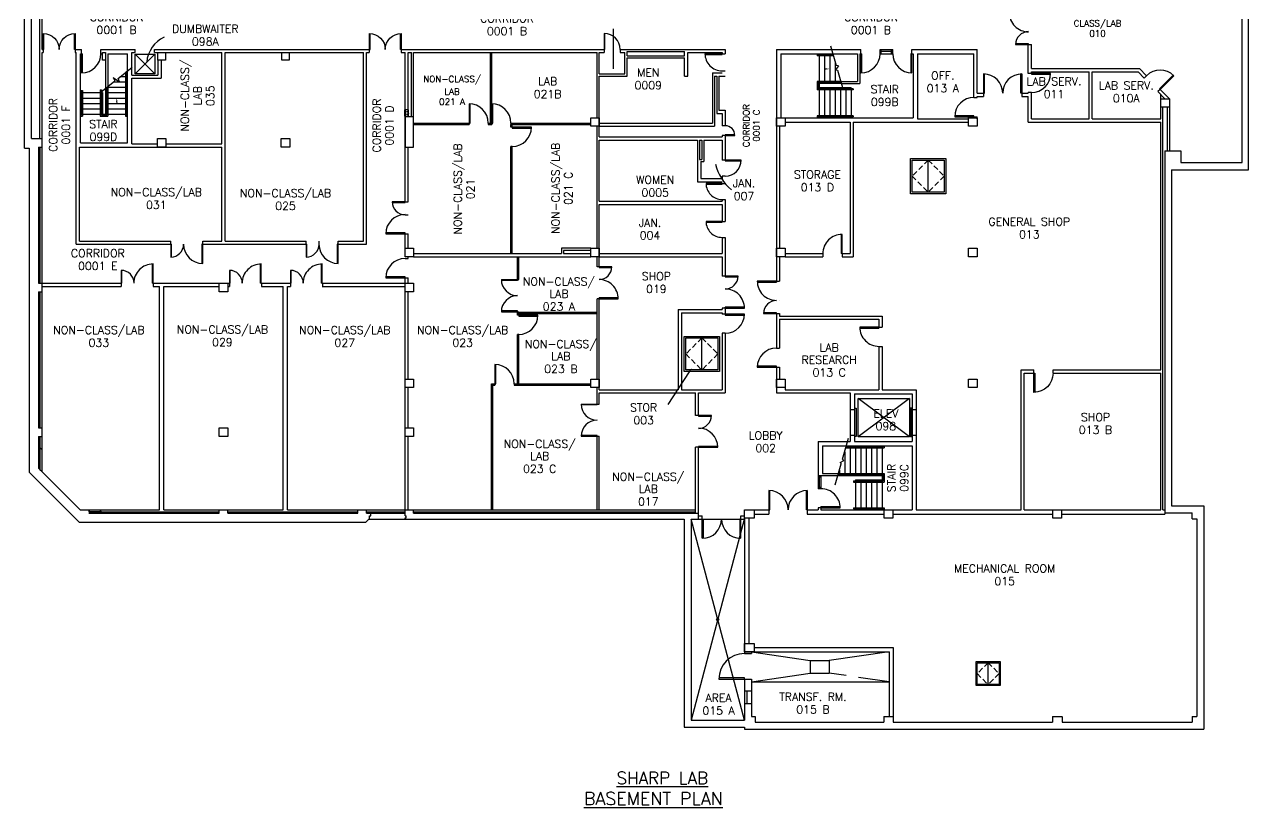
# Model space of a CAD drawing. Extents: x 485 to 2778, y -49 to 2764.
# Drawn here: x 485 to 2778, y -49 to 1418 of the extents above; entities that cross this region are included whole.
import ezdxf
from ezdxf.enums import TextEntityAlignment as Align

# ---------------------------------------------------------------- set-up
doc = ezdxf.new("R2010")
doc.units = 0
doc.header["$LTSCALE"] = 40
doc.header["$MEASUREMENT"] = 0
doc.linetypes.add('HIDDEN', pattern=[0.375, 0.25, -0.125])
doc.layers.get('0').update_dxf_attribs({"linetype": 'CONTINUOUS'})
for name, color, linetype in [('A-AREA-IDEN', 7, 'CONTINUOUS'), ('A-DOOR', 7, 'CONTINUOUS'), ('A-FLOR-ELTR', 4, 'CONTINUOUS'), ('A-FLOR-IDEN', 7, 'CONTINUOUS'), ('A-FLOR-STRS', 7, 'CONTINUOUS'), ('A-STRS-RAIL', 7, 'CONTINUOUS'), ('A-WALL', 7, 'CONTINUOUS'), ('S-COLS', 3, 'CONTINUOUS')]:
    doc.layers.add(name, color=color, linetype=linetype)
doc.styles.add('SIMPLEX', font='simplex', dxfattribs={"height": 23})

# ---------------------------------------------------------------- blocks, each defined once
blk = doc.blocks.new('AD05A', base_point=(203.035, 424.492))
for p, q in [((203.035, 424.492), (203.084, 424.492)), ((203.035, 424.492), (203.035, 423.492)), ((203.084, 423.493), (203.084, 424.492))]:
    blk.add_line(p, q)
blk.add_arc((203.035, 424.492), 1, 270, 0)
blk = doc.blocks.new('AD081', base_point=(976.415, 314.205))
for p, q in [((976.353, 314.849), (976.314, 314.205)), ((976.353, 314.849), (976.477, 313.561)), ((975.415, 314.205), (976.314, 314.205)), ((976.477, 313.561), (976.516, 314.205)), ((976.516, 314.205), (977.415, 314.205))]:
    blk.add_line(p, q)
blk = doc.blocks.new('Q')
at = {"layer": 'A-STRS-RAIL', "style": 'SIMPLEX'}
for tag, p in [('ROOM', (2, 4)), ('NUMBER', (2, -15.1))]:
    blk.add_attdef(tag, text='', height=12, dxfattribs=at).set_placement(p, align=Align.CENTER)
blk = doc.blocks.new('AD03A', base_point=(6.133, 5.024))
for p, q in [((6.133, 6.024), (6.133, 5.024)), ((6.182, 5.024), (6.182, 6.022)), ((6.133, 5.024), (6.182, 5.024))]:
    blk.add_line(p, q)
blk.add_arc((6.133, 5.024), 1, 0, 90)
blk = doc.blocks.new('AD04A', base_point=(489.664, 570.31))
for p, q in [((488.664, 571.31), (488.664, 570.31)), ((488.713, 570.31), (488.713, 571.309)), ((490.616, 570.31), (490.616, 571.309)), ((490.664, 571.31), (490.664, 570.31)), ((488.664, 570.31), (488.713, 570.31)), ((490.664, 570.31), (490.616, 570.31))]:
    blk.add_line(p, q)
for centre, start, end in [((488.664, 570.31), 0, 90), ((490.664, 570.31), 90, 180)]:
    blk.add_arc(centre, 1, start, end)
blk = doc.blocks.new('FEC', base_point=(90.3, 185))
at = {"layer": 'A-WALL'}
for p, q in [((91, 191), (84, 191)), ((84, 191), (84, 179)), ((90.3, 179), (90.3, 191)), ((91, 179), (91, 191)), ((84, 179), (91, 179))]:
    blk.add_line(p, q, dxfattribs=at)
blk.add_circle((87, 185), 3, dxfattribs=at)

msp = doc.modelspace()

# ---------------------------------------------------------------- linework, layer by layer
msp.add_arc((771.28488, 1341.95745), 57.67208, 115.62181604, 174.70636414)
at = {"layer": 'A-AREA-IDEN'}
for p, q in [((1587.96971, 1409.6101), (1587.96971, 1334.80109)), ((1730.40522, 766.72399), (1690.44211, 705.66863))]:
    msp.add_line(p, q, dxfattribs=at)
msp.add_arc((1874.33337, 1181.17223), 98.09676, 194.88885166, 228.53579334, dxfattribs=at)
msp.add_solid([(1729.15016, 767.54548), (1731.66028, 765.90251), (1735.33412, 774.25433)], dxfattribs=at)
at = {"layer": 'A-DOOR', "color": 7}
for p, q in [((2088.08643, 1370.96574), (2111.73741, 1370.96574)), ((2088.08643, 1362.96574), (2111.73741, 1362.96574))]:
    msp.add_line(p, q, dxfattribs=at)
at = {"layer": 'A-DOOR'}
for p, q in [((2088.08643, 1362.96574), (2088.08643, 1370.96574)), ((2090.08643, 1362.96574), (2090.08643, 1370.96574)), ((2109.73741, 1366.96574), (2090.08643, 1366.96574)), ((2109.73741, 1362.96574), (2109.73741, 1370.96574)), ((2111.73741, 1362.96574), (2111.73741, 1370.96574)), ((2145.28034, 1100.66056), (2145.28034, 1166.64266)), ((2145.28034, 1166.64266), (2211.26244, 1166.64266)), ((2148.21288, 1103.59309), (2148.21288, 1163.71012)), ((2148.21288, 1163.71012), (2208.3299, 1163.71012)), ((2178.27139, 1103.59309), (2178.27139, 1163.71012)), ((2208.3299, 1163.71012), (2208.3299, 1103.59309)), ((2211.26244, 1166.64266), (2211.26244, 1100.66056)), ((2208.3299, 1103.59309), (2148.21288, 1103.59309)), ((2211.26244, 1100.66056), (2145.28034, 1100.66056)), ((1721.20709, 767.41682), (1721.20709, 833.39892)), ((1721.20709, 833.39892), (1787.18919, 833.39892)), ((1724.13963, 770.34936), (1724.13963, 830.46638)), ((1724.13963, 830.46638), (1784.25666, 830.46638)), ((1754.19814, 770.34936), (1754.19814, 830.46638)), ((1784.25666, 830.46638), (1784.25666, 770.34936)), ((1787.18919, 833.39892), (1787.18919, 767.41682)), ((1787.18919, 767.41682), (1721.20709, 767.41682)), ((1784.25666, 770.34936), (1724.13963, 770.34936)), ((2041, 646), (2041, 699)), ((2041, 699), (2043, 699)), ((2043, 699), (2043, 646)), ((2144.78246, 699), (2144.78246, 646)), ((2146.78246, 699), (2144.78246, 699)), ((2146.78246, 646), (2146.78246, 699)), ((2043, 646), (2041, 646)), ((2144.78246, 646), (2146.78246, 646)), ((1971.89123, 572.46574), (1971.89123, 547.96167)), ((1971.89123, 570.46574), (1977.2994, 570.46574)), ((1974.59531, 549.96167), (1974.59531, 570.46574)), ((1977.2994, 572.46574), (1977.2994, 547.96167)), ((1977.2994, 549.96167), (1971.89123, 549.96167)), ((1977.2994, 547.96167), (1971.89123, 547.96167)), ((2268, 179), (2268, 224)), ((2268, 224), (2313, 224)), ((2270, 181), (2270, 222)), ((2270, 222), (2311, 222)), ((2290.5, 181), (2290.5, 222)), ((2311, 222), (2311, 181)), ((2313, 224), (2313, 179)), ((2313, 179), (2268, 179)), ((2311, 181), (2270, 181))]:
    msp.add_line(p, q, dxfattribs=at)
at = {"layer": 'A-DOOR', "linetype": 'HIDDEN'}
for p, q in [((2178.27139, 1163.71012), (2148.21288, 1133.65161)), ((2178.27139, 1163.71012), (2208.3299, 1133.65161)), ((2148.21288, 1133.65161), (2178.27139, 1103.59309)), ((2208.3299, 1133.65161), (2178.27139, 1103.59309)), ((1754.19814, 830.46638), (1724.13963, 800.40787)), ((1754.19814, 830.46638), (1784.25666, 800.40787)), ((1724.13963, 800.40787), (1754.19814, 770.34936)), ((1784.25666, 800.40787), (1754.19814, 770.34936)), ((2290.5, 222), (2270, 201.5)), ((2290.5, 222), (2311, 201.5)), ((2270, 201.5), (2290.5, 181)), ((2311, 201.5), (2290.5, 181))]:
    msp.add_line(p, q, dxfattribs=at)
at = {"layer": 'A-FLOR-ELTR'}
for p, q in [((692, 1362), (729, 1362)), ((692, 1362), (729, 1325)), ((692, 1325), (729, 1362)), ((692, 1325), (692, 1362)), ((729, 1362), (729, 1325)), ((729, 1325), (692, 1325)), ((2047, 645), (2047, 717)), ((2143, 645), (2047, 717)), ((2143, 717), (2047, 645)), ((2047, 717), (2143, 717)), ((2143, 717), (2143, 645)), ((2143, 645), (2047, 645))]:
    msp.add_line(p, q, dxfattribs=at)
at = {"layer": 'A-FLOR-STRS'}
for p, q in [((1973.89123, 1362.96574), (1973.89123, 1242.96574)), ((1983.89123, 1362.96574), (1983.89123, 1306.96574)), ((1993.89123, 1362.96574), (1993.89123, 1306.96574)), ((2003.89123, 1347.91844), (2003.89123, 1306.96574)), ((652.1683, 1309.96574), (677.89123, 1309.96574)), ((663.84734, 1319.96574), (677.89123, 1319.96574)), ((589.89123, 1289.96574), (630.89123, 1289.96574)), ((630.89123, 1289.96574), (630.89123, 1249.96574)), ((636.89123, 1296.88498), (636.89123, 1249.96574)), ((636.89123, 1289.96574), (677.89123, 1289.96574)), ((640.48926, 1299.96574), (677.89123, 1299.96574)), ((2015.65453, 1306.96574), (1973.89123, 1306.96574)), ((1983.89123, 1298.96574), (1983.89123, 1242.96574)), ((1993.89123, 1298.96574), (1993.89123, 1242.96574)), ((2003.89123, 1298.96574), (2003.89123, 1242.96574)), ((2013.89123, 1298.96574), (2013.89123, 1242.96574)), ((2023.89123, 1298.96574), (2023.89123, 1242.96574)), ((2033.89123, 1298.96574), (2033.89123, 1242.96574)), ((589.89123, 1279.96574), (630.89123, 1279.96574)), ((589.89123, 1269.96574), (630.89123, 1269.96574)), ((636.89123, 1279.96574), (677.89123, 1279.96574)), ((636.89123, 1269.96574), (677.89123, 1269.96574)), ((589.89123, 1259.96574), (630.89123, 1259.96574)), ((589.89123, 1249.96574), (677.89123, 1249.96574)), ((636.89123, 1259.96574), (677.89123, 1259.96574)), ((2031.89123, 628.46574), (2031.89123, 572.46574)), ((2041.89123, 628.46574), (2041.89123, 572.46574)), ((2051.89123, 628.46574), (2051.89123, 572.46574)), ((2061.89123, 628.46574), (2061.89123, 572.46574)), ((2071.89123, 628.46574), (2071.89123, 572.46574)), ((2081.89123, 628.46574), (2081.89123, 572.46574)), ((2091.89123, 628.46574), (2091.89123, 508.46574)), ((2093.89123, 628.46574), (2093.89123, 626.59649)), ((2095.89123, 628.46574), (2095.89123, 624.59649)), ((2021.89123, 617.24472), (2021.89123, 572.46574)), ((2009.02886, 576.46574), (2095.89123, 576.46574)), ((2009.02886, 574.46574), (2093.89123, 574.46574)), ((2011.89123, 582.43078), (2011.89123, 572.46574)), ((2093.89123, 574.46574), (2093.89123, 562.46574)), ((2095.89123, 576.46574), (2095.89123, 560.46574)), ((2009.02886, 572.46574), (2091.89123, 572.46574)), ((2038.2538, 562.46574), (2038.2538, 560.46574)), ((2041.89123, 564.46574), (2041.89123, 508.46574)), ((2051.89123, 564.46574), (2051.89123, 508.46574)), ((2061.89123, 564.46574), (2061.89123, 508.46574)), ((2071.89123, 564.46574), (2071.89123, 508.46574)), ((2081.89123, 564.46574), (2081.89123, 508.46574)), ((2038.2538, 512.33498), (2095.89123, 512.33498)), ((2038.2538, 512.33498), (2038.2538, 510.33498)), ((2038.2538, 510.33498), (2093.89123, 510.33498)), ((2093.89123, 510.33498), (2093.89123, 508.46574)), ((2095.89123, 512.33498), (2095.89123, 508.46574))]:
    msp.add_line(p, q, dxfattribs=at)
at = {"layer": 'A-FLOR-STRS', "color": 7}
for p, q in [((2033.89123, 1298.96574), (1973.89123, 1298.96574)), ((2024.00296, 624.59649), (2095.89123, 624.59649)), ((2024.57744, 626.59649), (2093.89123, 626.59649)), ((2038.2538, 562.46574), (2093.89123, 562.46574)), ((2038.2538, 560.46574), (2095.89123, 560.46574)), ((2041.89123, 564.46574), (2091.89123, 564.46574))]:
    msp.add_line(p, q, dxfattribs=at)
at = {"layer": 'A-FLOR-STRS'}
for points in [[(1984.8319, 1335.90526), (1984.8319, 1332.90526), (1993.8319, 1334.40526)], [(656.3037, 1271.49396), (659.3037, 1271.49396), (657.8037, 1280.49396)]]:
    msp.add_solid(points, dxfattribs=at)
at = {"layer": 'A-STRS-RAIL'}
for p, q in [((1969.89123, 1362.96574), (1969.89123, 1359.09649)), ((2000.68043, 1359.09649), (1969.89123, 1359.09649)), ((1971.89123, 1362.96574), (1971.89123, 1361.09649)), ((2000.10595, 1361.09649), (1971.89123, 1361.09649)), ((676.04084, 1330.40624), (676.04084, 1247.96574)), ((674.04084, 1328.69377), (674.04084, 1245.96574)), ((2014.50557, 1310.96574), (1969.89123, 1310.96574)), ((1969.89123, 1310.96574), (1969.89123, 1294.96574)), ((2015.08005, 1308.96574), (1971.89123, 1308.96574)), ((1971.89123, 1308.96574), (1971.89123, 1296.96574)), ((2013.89123, 1313.10449), (2013.89123, 1306.96574)), ((589.89123, 1293.96574), (593.74162, 1293.96574)), ((589.89123, 1291.96574), (591.74162, 1291.96574)), ((591.74162, 1291.96574), (591.74162, 1247.96574)), ((593.74162, 1293.96574), (593.74162, 1245.96574)), ((626.89123, 1295.00141), (626.89123, 1245.96574)), ((626.89123, 1295.00141), (628.89123, 1295.00141)), ((628.89123, 1295.00141), (628.89123, 1247.96574)), ((638.89123, 1298.59745), (638.89123, 1247.96574)), ((640.89123, 1300.30992), (640.89123, 1245.96574)), ((2037.52866, 1294.96574), (1969.89123, 1294.96574)), ((2037.52866, 1296.96574), (1971.89123, 1296.96574)), ((2037.52866, 1296.96574), (2037.52866, 1294.96574)), ((589.89123, 1247.96574), (591.74162, 1247.96574)), ((589.89123, 1245.96574), (593.74162, 1245.96574)), ((626.89123, 1245.96574), (640.89123, 1245.96574)), ((628.89123, 1247.96574), (638.89123, 1247.96574)), ((674.04084, 1245.96574), (677.89123, 1245.96574)), ((676.04084, 1247.96574), (677.89123, 1247.96574)), ((2037.52866, 1246.83498), (1969.89123, 1246.83498)), ((1969.89123, 1246.83498), (1969.89123, 1242.96574)), ((2037.52866, 1244.83498), (1971.89123, 1244.83498)), ((1971.89123, 1244.83498), (1971.89123, 1242.96574)), ((2037.52866, 1246.83498), (2037.52866, 1244.83498))]:
    msp.add_line(p, q, dxfattribs=at)
at = {"layer": 'A-WALL'}
for p, q in [((2778.39123, 1145.21574), (2778.39123, 1570.71574)), ((2766.39123, 1159.21574), (2766.39123, 1556.71574)), ((484.89123, 1185.96574), (484.89123, 1529.96574)), ((497.89123, 1203.96574), (497.89123, 1511.96574)), ((513.89123, 1203.96574), (513.89123, 1511.96574)), ((517.89123, 1370.96574), (517.89123, 1466.46574)), ((2365.64123, 1326.11122), (2365.64123, 1380.08844)), ((2365.64123, 1380.08844), (2371.64123, 1380.08844)), ((2371.64123, 1334.96574), (2371.64123, 1380.08844)), ((517.89123, 1370.96574), (519.87237, 1370.96574)), ((517.89123, 1370.96574), (519.87237, 1370.96574)), ((517.89123, 579.92158), (517.89123, 1364.96574)), ((517.89123, 1364.96574), (519.87237, 1364.96574)), ((517.89123, 1364.96574), (519.87237, 1364.96574)), ((519.87237, 1370.96574), (519.87237, 1364.96574)), ((579.87237, 1370.96574), (592.02051, 1370.96574)), ((579.87237, 1370.96574), (579.87237, 1364.96574)), ((579.87237, 1364.96574), (581.89123, 1364.96574)), ((581.89123, 1005.96574), (581.89123, 1364.96574)), ((589.89123, 1195.96574), (589.89123, 1362.96574)), ((589.89123, 1362.96574), (592.02051, 1362.96574)), ((592.02051, 1362.96574), (592.02051, 1370.96574)), ((628.02051, 1370.96574), (692.39123, 1370.96574)), ((628.02051, 1362.96574), (628.02051, 1370.96574)), ((628.02051, 1362.96574), (630.89123, 1362.96574)), ((640.89123, 1362.96574), (677.89123, 1362.96574)), ((640.89123, 1362.96574), (640.89123, 1300.30992)), ((677.89123, 1195.96574), (677.89123, 1362.96574)), ((685.89123, 1364.96574), (692.39123, 1364.96574)), ((685.89123, 1322.96574), (685.89123, 1364.96574)), ((692.39123, 1364.96574), (692.39123, 1370.96574)), ((728.39123, 1370.96574), (1130.92785, 1370.96574)), ((728.39123, 1364.96574), (728.39123, 1370.96574)), ((728.39123, 1364.96574), (854.89123, 1364.96574)), ((854.89123, 1193.96574), (854.89123, 1364.96574)), ((860.89123, 1364.96574), (1119.89123, 1364.96574)), ((860.89123, 1011.96574), (860.89123, 1364.96574)), ((1119.89123, 1011.96574), (1119.89123, 1364.96574)), ((1125.89123, 1005.96574), (1125.89123, 1364.96574)), ((1125.89123, 1364.96574), (1130.92785, 1364.96574)), ((1128.94671, 1370.96574), (1130.92785, 1370.96574)), ((1128.94671, 1370.96574), (1130.92785, 1370.96574)), ((1128.94671, 1364.96574), (1130.92785, 1364.96574)), ((1128.94671, 1364.96574), (1130.92785, 1364.96574)), ((1130.92785, 1370.96574), (1130.92785, 1364.96574)), ((1190.92785, 1370.96574), (1571, 1370.96574)), ((1190.92785, 1370.96574), (1190.92785, 1364.96574)), ((1190.92785, 1364.96574), (1197.89123, 1364.96574)), ((1197.89123, 1085.26837), (1197.89123, 1364.96574)), ((1203.89123, 1244.46574), (1203.89123, 1364.96574)), ((1203.89123, 1364.96574), (1209.89123, 1364.96574)), ((1209.89123, 1244.46574), (1209.89123, 1364.96574)), ((1213.89123, 1364.96574), (1557.89123, 1364.96574)), ((1213.89123, 1244.46574), (1213.89123, 1364.96574)), ((1357.89123, 1233.116), (1357.89123, 1364.96574)), ((1360.39123, 1233.116), (1360.39123, 1364.96574)), ((1557.89123, 1242.96574), (1557.89123, 1364.96574)), ((1561.89123, 1364.96574), (1571, 1364.96574)), ((1561.89123, 1324.96574), (1561.89123, 1364.96574)), ((1571, 1370.96574), (1571, 1364.96574)), ((1601, 1370.96574), (1797.89123, 1370.96574)), ((1601, 1370.96574), (1601, 1364.96574)), ((1601, 1364.96574), (1609.89123, 1364.96574)), ((1609.89123, 1324.96574), (1609.89123, 1364.96574)), ((1613.89123, 1366.96574), (1721.89123, 1366.96574)), ((1613.89123, 1358.96574), (1613.89123, 1366.96574)), ((1613.89123, 1358.96574), (1721.89123, 1358.96574)), ((1613.89123, 1354.96574), (1721.89123, 1354.96574)), ((1613.89123, 1320.96574), (1613.89123, 1354.96574)), ((1721.89123, 1358.96574), (1721.89123, 1366.96574)), ((1721.89123, 1320.96574), (1721.89123, 1354.96574)), ((1727.89123, 1364.96574), (1791.89123, 1364.96574)), ((1727.89123, 1320.96574), (1727.89123, 1364.96574)), ((1791.89123, 1364.96574), (1791.89123, 1363)), ((1791.89123, 1363), (1797.89123, 1363)), ((1797.89123, 1370.96574), (1797.89123, 1363)), ((1893.89123, 1370.96574), (2052.08643, 1370.96574)), ((1893.89123, 1370.96574), (1893.89123, 936.78977)), ((1901.89123, 1362.96574), (2045.89123, 1362.96574)), ((1901.89123, 1362.96574), (1901.89123, 1242.96574)), ((2045.89123, 1362.96574), (2045.89123, 1310.96574)), ((2049.89123, 1362.96574), (2049.89123, 1306.96574)), ((2049.89123, 1362.96574), (2052.08643, 1362.96574)), ((2052.08643, 1362.96574), (2052.08643, 1370.96574)), ((2147.73741, 1370.96574), (2269.89123, 1370.96574)), ((2147.73741, 1362.96574), (2147.73741, 1370.96574)), ((2147.73741, 1362.96574), (2149.89123, 1362.96574)), ((2149.89123, 1362.96574), (2149.89123, 1242.96574)), ((2157.89123, 1362.96574), (2263.89123, 1362.96574)), ((2157.89123, 1362.96574), (2157.89123, 1240.96574)), ((2263.89123, 1280.94805), (2263.89123, 1362.96574)), ((2269.89123, 1288.96574), (2269.89123, 1370.96574)), ((636.89123, 1350.96574), (636.89123, 1296.48962)), ((734.89123, 1350.96574), (734.89123, 1322.96574)), ((740.89123, 1350.96574), (740.89123, 1316.96574)), ((1791.89123, 1331), (1797.89123, 1331)), ((2371.64123, 1334.96574), (2573.89123, 1334.96574)), ((2587.28142, 1321.57554), (2573.89123, 1334.96574)), ((685.89123, 1322.96574), (734.89123, 1322.96574)), ((685.89123, 1193.96574), (685.89123, 1316.96574)), ((685.89123, 1316.96574), (740.89123, 1316.96574)), ((1561.89123, 1324.96574), (1609.89123, 1324.96574)), ((1561.89123, 1206.96574), (1561.89123, 1320.96574)), ((1561.89123, 1320.96574), (1613.89123, 1320.96574)), ((1721.89123, 1320.96574), (1727.89123, 1320.96574)), ((1773.89123, 1326.96574), (1773.89123, 1232.96574)), ((1773.89123, 1326.96574), (1791.89123, 1326.96574)), ((1777.89123, 1320.96574), (1777.89123, 1226.96574)), ((1777.89123, 1320.96574), (1781.89123, 1320.96574)), ((1781.89123, 1320.96574), (1781.89123, 1250.96574)), ((1785.89123, 1320.96574), (1785.89123, 1256.96574)), ((1785.89123, 1320.96574), (1797.89123, 1320.96574)), ((2014.50557, 1310.96574), (2045.89123, 1310.96574)), ((2371.64123, 1326.11122), (2365.64123, 1326.11122)), ((2371.64123, 1328.96574), (2479.64123, 1328.96574)), ((2371.64123, 1326.11122), (2371.64123, 1328.96574)), ((2479.64123, 1240.96574), (2479.64123, 1328.96574)), ((2485.64123, 1240.96574), (2485.64123, 1328.96574)), ((2485.64123, 1328.96574), (2571.40595, 1328.96574)), ((2583.03878, 1317.3329), (2571.40595, 1328.96574)), ((2587.28142, 1321.57554), (2583.03878, 1317.3329)), ((2015.65453, 1306.96574), (2049.89123, 1306.96574)), ((2269.89123, 1288.96574), (2281.76623, 1288.96574)), ((2281.76623, 1288.96574), (2281.76623, 1282.96574)), ((2353.76623, 1288.96574), (2365.64123, 1288.96574)), ((2353.76623, 1288.96574), (2353.76623, 1282.96574)), ((2365.64123, 1288.96574), (2365.64123, 1290.11122)), ((2371.64123, 1290.11122), (2365.64123, 1290.11122)), ((2371.64123, 1240.96574), (2371.64123, 1290.11122)), ((2612.73727, 1296.1197), (2608.49463, 1291.87706)), ((2621.65595, 1278.71574), (2608.49463, 1291.87706)), ((2630.14123, 1278.71574), (2612.73727, 1296.1197)), ((2614.14123, 1278.71574), (2614.14123, 1286.23046)), ((2263.89123, 1280.94805), (2269.89123, 1280.94805)), ((2269.89123, 1282.96574), (2281.76623, 1282.96574)), ((2269.89123, 1280.94805), (2269.89123, 1282.96574)), ((2353.76623, 1282.96574), (2365.64123, 1282.96574)), ((2365.64123, 1234.96574), (2365.64123, 1282.96574)), ((2614.14123, 1240.96574), (2614.14123, 1278.71574)), ((2618.14123, 508.46574), (2618.14123, 1262.71574)), ((2626.14123, 1263.21574), (2626.14123, 1181.21574)), ((2630.14123, 1263.21574), (2630.14123, 1181.21574)), ((1781.89123, 1250.96574), (1791.89123, 1250.96574)), ((1785.89123, 1256.96574), (1797.89123, 1256.96574)), ((1791.89123, 1250.96574), (1791.89123, 1228)), ((1797.89123, 1256.96574), (1797.89123, 1228)), ((1893.89123, 1242.96574), (2149.89123, 1242.96574)), ((2157.89123, 1240.96574), (2253.89123, 1240.96574)), ((2263.89123, 1242.96574), (2263.89123, 1244.94805)), ((2263.89123, 1244.94805), (2269.89123, 1244.94805)), ((2269.89123, 1240.96574), (2269.89123, 1244.94805)), ((2371.64123, 1240.96574), (2479.64123, 1240.96574)), ((2485.64123, 1240.96574), (2614.14123, 1240.96574)), ((1213.89123, 1233.116), (1317.91638, 1233.116)), ((1213.89123, 1230.616), (1317.91638, 1230.616)), ((1317.91638, 1233.116), (1317.91638, 1230.616)), ((1353.91638, 1233.116), (1360.39123, 1233.116)), ((1353.91638, 1233.116), (1353.91638, 1230.616)), ((1353.91638, 1230.616), (1360.39123, 1230.616)), ((1360.39123, 1233.116), (1360.39123, 1230.616)), ((1396.39123, 1233.116), (1545.89123, 1233.116)), ((1396.39123, 1233.116), (1396.39123, 1230.616)), ((1396.39123, 1230.616), (1545.89123, 1230.616)), ((1396.39123, 1225.25799), (1396.39123, 1230.616)), ((1398.89123, 1225.25799), (1396.39123, 1225.25799)), ((1398.89123, 1225.25799), (1398.89123, 1230.616)), ((1557.89123, 998.46574), (1557.89123, 1226.96574)), ((1561.89123, 1232.96574), (1773.89123, 1232.96574)), ((1561.89123, 1226.96574), (1777.89123, 1226.96574)), ((1797.89123, 1228), (1791.89123, 1228)), ((1899.89123, 1226.96574), (1899.89123, 998.46574)), ((1909.89123, 1234.96574), (2031.89123, 1234.96574)), ((2031.89123, 1234.96574), (2031.89123, 988.46574)), ((2037.89123, 1234.96574), (2037.89123, 982.46574)), ((2037.89123, 1234.96574), (2253.89123, 1234.96574)), ((2365.64123, 1234.96574), (2614.14123, 1234.96574)), ((2614.14123, 770.46574), (2614.14123, 1234.96574)), ((497.89123, 1203.96574), (517.89123, 1203.96574)), ((589.89123, 1195.96574), (677.89123, 1195.96574)), ((685.89123, 1193.96574), (733.89123, 1193.96574)), ((749.89123, 1193.96574), (854.89123, 1193.96574)), ((1561.89123, 1206.96574), (1791.89123, 1206.96574)), ((1561.89123, 1200.96574), (1745.89123, 1200.96574)), ((1561.89123, 1086.46574), (1561.89123, 1200.96574)), ((1745.89123, 1200.96574), (1745.89123, 1122.96574)), ((1749.89123, 1200.96574), (1749.89123, 1164.96574)), ((1749.89123, 1200.96574), (1753.89123, 1200.96574)), ((1753.89123, 1200.96574), (1753.89123, 1164.96574)), ((1757.89123, 1200.96574), (1791.89123, 1200.96574)), ((1757.89123, 1200.96574), (1757.89123, 1160.96574)), ((1791.89123, 1210), (1791.89123, 1206.96574)), ((1797.89123, 1210), (1791.89123, 1210)), ((1791.89123, 1200.96574), (1791.89123, 1163.63677)), ((1797.89123, 1210), (1797.89123, 1163.63677)), ((484.89123, 1185.96574), (493.39123, 1185.96574)), ((493.39123, 1185.96574), (493.39123, 578.96574)), ((511.39123, 1187.96574), (511.39123, 932.96574)), ((511.39123, 1187.96574), (517.89123, 1187.96574)), ((513.89123, 1187.96574), (513.89123, 932.96574)), ((587.89123, 1187.96574), (854.89123, 1187.96574)), ((587.89123, 1011.96574), (587.89123, 1187.96574)), ((854.89123, 1011.96574), (854.89123, 1187.96574)), ((1203.89123, 1085.26837), (1203.89123, 1187.96574)), ((1396.39123, 988.46574), (1396.39123, 1189.25799)), ((1398.89123, 1189.25799), (1396.39123, 1189.25799)), ((1398.89123, 988.46574), (1398.89123, 1189.25799)), ((2621.39123, 1181.21574), (2651.39123, 1181.21574)), ((2621.39123, 1181.21574), (2621.39123, 500.46574)), ((2651.39123, 1181.21574), (2651.39123, 1159.21574)), ((1749.89123, 1164.96574), (1753.89123, 1164.96574)), ((1751.89123, 1160.96574), (1751.89123, 1128.96574)), ((1751.89123, 1160.96574), (1757.89123, 1160.96574)), ((1797.89123, 1163.63677), (1791.89123, 1163.63677)), ((2651.39123, 1159.21574), (2766.39123, 1159.21574)), ((1751.89123, 1128.96574), (1791.89123, 1128.96574)), ((1791.89123, 1133.63677), (1791.89123, 1128.96574)), ((1797.89123, 1133.63677), (1791.89123, 1133.63677)), ((2634.39123, 1145.21574), (2778.39123, 1145.21574)), ((2634.39123, 1145.21574), (2634.39123, 515.71574)), ((1745.89123, 1122.96574), (1791.89123, 1122.96574)), ((1791.89123, 1119.94491), (1797.89123, 1119.94491)), ((1197.89123, 1085.26837), (1203.89123, 1085.26837)), ((1561.89123, 1086.46574), (1791.89123, 1086.46574)), ((1561.89123, 1080.46574), (1791.89123, 1080.46574)), ((1561.89123, 963.77319), (1561.89123, 1080.46574)), ((1791.89123, 1089.94491), (1791.89123, 1086.46574)), ((1791.89123, 1089.94491), (1797.89123, 1089.94491)), ((1791.89123, 1080.46574), (1791.89123, 1048.85309)), ((1797.89123, 1089.94491), (1797.89123, 1048.85309)), ((1197.89123, 1061.26837), (1203.89123, 1061.26837)), ((1791.89123, 1051.87391), (1791.89123, 1048.85309)), ((1791.89123, 1048.85309), (1797.89123, 1048.85309)), ((587.89123, 1011.96574), (758.89123, 1011.96574)), ((756.91009, 1011.96574), (758.89123, 1011.96574)), ((758.89123, 1005.96574), (758.89123, 1011.96574)), ((818.89123, 1011.96574), (854.89123, 1011.96574)), ((818.89123, 1005.96574), (818.89123, 1011.96574)), ((860.89123, 1011.96574), (1012.85845, 1011.96574)), ((1010.7863, 1011.96574), (1012.76744, 1011.96574)), ((1012.85845, 1005.96574), (1012.85845, 1011.96574)), ((1036.85845, 1005.96574), (1036.85845, 1011.96574)), ((1072.71745, 1011.96574), (1119.89123, 1011.96574)), ((1072.71745, 1005.96574), (1072.71745, 1011.96574)), ((1197.89123, 998.46574), (1197.89123, 1025.40792)), ((1197.89123, 1025.40792), (1203.89123, 1025.40792)), ((1203.89123, 998.46574), (1203.89123, 1025.40792)), ((1791.89123, 1018.85309), (1791.89123, 1015.37391)), ((1791.89123, 1018.85309), (1791.89123, 988.46574)), ((1791.89123, 1018.85309), (1797.89123, 1018.85309)), ((1797.89123, 1018.85309), (1797.89123, 946.16997)), ((581.89123, 1005.96574), (758.89123, 1005.96574)), ((756.91009, 1005.96574), (758.89123, 1005.96574)), ((818.89123, 1005.96574), (1012.85845, 1005.96574)), ((1010.7863, 1005.96574), (1012.76744, 1005.96574)), ((1072.71745, 1005.96574), (1125.89123, 1005.96574)), ((1213.89123, 988.46574), (1491, 988.46574)), ((1545.89123, 998.46574), (1491, 998.46574)), ((1491, 998.46574), (1491, 988.46574)), ((1545.89123, 994.46574), (1495, 994.46574)), ((1495, 994.46574), (1495, 988.46574)), ((1495, 988.46574), (1545.89123, 988.46574)), ((1561.89123, 988.46574), (1791.89123, 988.46574)), ((1909.89123, 988.46574), (1980.78813, 988.46574)), ((1980.78813, 988.46574), (1980.78813, 982.46574)), ((2016.78813, 988.46574), (2031.89123, 988.46574)), ((2016.78813, 988.46574), (2016.78813, 982.46574)), ((1197.89123, 979.10399), (1203.89123, 979.10399)), ((1203.89123, 979.10399), (1203.89123, 982.46574)), ((1213.89123, 982.46574), (1545.89123, 982.46574)), ((1408.39123, 939.62771), (1408.39123, 982.46574)), ((1410.89123, 939.62771), (1410.89123, 982.46574)), ((1557.89123, 963.77319), (1557.89123, 982.46574)), ((1561.89123, 963.77319), (1557.89123, 963.77319)), ((1561.89123, 982.46574), (1791.89123, 982.46574)), ((1791.89123, 982.46574), (1791.89123, 946.16997)), ((1899.89123, 982.46574), (1899.89123, 936.78977)), ((1909.89123, 982.46574), (1980.78813, 982.46574)), ((2016.78813, 982.46574), (2037.89123, 982.46574)), ((1197.89123, 497.33438), (1197.89123, 943.10399)), ((1197.89123, 943.10399), (1203.89123, 943.10399)), ((1203.89123, 932.96574), (1203.89123, 943.10399)), ((1797.89123, 946.16997), (1791.89123, 946.16997)), ((1797.89123, 946.08242), (1791.89123, 946.08242)), ((511.39123, 932.96574), (666.0553, 932.96574)), ((517.89123, 926.96574), (666.0553, 926.96574)), ((664.07416, 932.96574), (666.0553, 932.96574)), ((664.07416, 932.96574), (666.0553, 932.96574)), ((664.07416, 926.96574), (666.0553, 926.96574)), ((664.07416, 926.96574), (666.0553, 926.96574)), ((666.0553, 932.96574), (666.0553, 926.96574)), ((726.0553, 932.96574), (868.83538, 932.96574)), ((726.0553, 932.96574), (726.0553, 926.96574)), ((726.0553, 926.96574), (737.89123, 926.96574)), ((737.89123, 508.46574), (737.89123, 926.96574)), ((745.89123, 926.96574), (849.89123, 926.96574)), ((745.89123, 508.46574), (745.89123, 926.96574)), ((865.89123, 926.96574), (868.83538, 926.96574)), ((866.85424, 932.96574), (868.83538, 932.96574)), ((866.85424, 932.96574), (868.83538, 932.96574)), ((866.85424, 926.96574), (868.83538, 926.96574)), ((866.85424, 926.96574), (868.83538, 926.96574)), ((868.83538, 932.96574), (868.83538, 926.96574)), ((928.83538, 932.96574), (983.36092, 932.96574)), ((928.83538, 932.96574), (928.83538, 926.96574)), ((928.83538, 926.96574), (969.89123, 926.96574)), ((969.89123, 508.46574), (969.89123, 926.96574)), ((977.89123, 508.46574), (977.89123, 926.96574)), ((977.89123, 926.96574), (983.36092, 926.96574)), ((983.12287, 932.96574), (983.12287, 926.96574)), ((983.36092, 932.96574), (983.36092, 926.96574)), ((1042.84966, 932.96574), (1197.89123, 932.96574)), ((1042.84966, 926.96574), (1197.89123, 926.96574)), ((1043.12287, 932.96574), (1043.12287, 926.96574)), ((1408.39123, 939.62771), (1410.89123, 939.62771)), ((1893.89123, 936.78977), (1899.89123, 936.78977)), ((511.39123, 916.96574), (511.39123, 661.96574)), ((511.39123, 916.96574), (517.89123, 916.96574)), ((513.89123, 916.96574), (513.89123, 661.96574)), ((1203.89123, 753.46574), (1203.89123, 916.96574)), ((1557.89123, 753.46574), (1557.89123, 903.77319)), ((1561.89123, 903.77319), (1557.89123, 903.77319)), ((1561.89123, 733.46574), (1561.89123, 903.77319)), ((1893.89123, 900.78977), (1893.89123, 900.43563)), ((1899.89123, 900.78977), (1899.89123, 900.43563)), ((1408.39123, 879.62771), (1410.89123, 879.62771)), ((1408.39123, 872.95697), (1408.39123, 879.62771)), ((1410.89123, 872.95697), (1408.39123, 872.95697)), ((1410.89123, 872.95697), (1410.89123, 879.62771)), ((1410.89123, 878.46574), (1557.89123, 878.46574)), ((1410.89123, 875.96574), (1557.89123, 875.96574)), ((1709.89123, 883.46574), (1709.89123, 733.46574)), ((1709.89123, 883.46574), (1791.89123, 883.46574)), ((1715.89123, 877.46574), (1715.89123, 733.46574)), ((1715.89123, 877.46574), (1791.89123, 877.46574)), ((1791.89123, 886.1861), (1791.89123, 883.46574)), ((1797.89123, 886.1861), (1791.89123, 886.1861)), ((1791.89123, 877.46574), (1791.89123, 875.12243)), ((1797.89123, 875.12243), (1791.89123, 875.12243)), ((1797.89123, 886.1861), (1797.89123, 875.12243)), ((1893.89123, 876.43563), (1893.89123, 874.99045)), ((1893.89123, 876.43563), (1899.89123, 876.43563)), ((1893.89123, 874.97432), (1893.89123, 811.46574)), ((1899.89123, 876.43563), (1899.89123, 871.46574)), ((1899.89123, 871.46574), (2091.89123, 871.46574)), ((1899.89123, 865.46574), (2085.89123, 865.46574)), ((1899.89123, 865.46574), (1899.89123, 811.46574)), ((2085.89123, 865.46574), (2085.89123, 850.68461)), ((2085.89123, 850.68461), (2091.89123, 850.68461)), ((2091.89123, 871.46574), (2091.89123, 850.68461)), ((1408.39123, 744.60938), (1408.39123, 836.95697)), ((1410.89123, 836.95697), (1408.39123, 836.95697)), ((1410.89123, 744.60938), (1410.89123, 836.95697)), ((1791.89123, 839.12243), (1791.89123, 733.46574)), ((1797.89123, 839.12243), (1791.89123, 839.12243)), ((1797.89123, 839.12243), (1797.89123, 727.46574)), ((1893.89123, 811.46574), (1899.89123, 811.46574)), ((2085.89123, 814.68461), (2085.89123, 733.46574)), ((2085.89123, 814.68461), (2091.89123, 814.68461)), ((2091.89123, 814.68461), (2091.89123, 733.46574)), ((1893.89123, 775.46574), (1899.89123, 775.46574)), ((1893.89123, 775.46574), (1893.89123, 727.46574)), ((1899.89123, 775.46574), (1899.89123, 753.46574)), ((2352.14123, 508.46574), (2352.14123, 770.46574)), ((2352.14123, 770.46574), (2376.14123, 770.46574)), ((2358.14123, 508.46574), (2358.14123, 764.46574)), ((2358.14123, 764.46574), (2376.14123, 764.46574)), ((2376.14123, 764.46574), (2376.14123, 770.46574)), ((2412.14123, 770.46574), (2614.14123, 770.46574)), ((2412.14123, 764.46574), (2412.14123, 770.46574)), ((2412.14123, 764.46574), (2614.14123, 764.46574)), ((2614.14123, 508.46574), (2614.14123, 764.46574)), ((1203.89123, 661.96574), (1203.89123, 737.46574)), ((1359.89123, 508.46574), (1359.89123, 744.60938)), ((1359.89123, 744.60938), (1366.37625, 744.60938)), ((1359.89123, 742.10938), (1366.37625, 742.10938)), ((1362.39123, 508.46574), (1362.39123, 744.60938)), ((1366.37625, 744.60938), (1366.37625, 742.10938)), ((1402.37625, 744.60938), (1545.80873, 744.60938)), ((1402.37625, 744.60938), (1402.37625, 742.10938)), ((1402.37625, 742.10938), (1545.80873, 742.10938)), ((1557.89123, 706.235), (1557.89123, 737.46574)), ((1909.89123, 737.46574), (1909.89123, 733.46574)), ((1561.89123, 733.46574), (1709.89123, 733.46574)), ((1561.89123, 727.46574), (1741.89123, 727.46574)), ((1561.89123, 706.235), (1561.89123, 727.46574)), ((1715.89123, 733.46574), (1791.89123, 733.46574)), ((1741.89123, 685.00562), (1741.89123, 727.46574)), ((1747.89123, 727.46574), (1797.89123, 727.46574)), ((1747.89123, 685.00562), (1747.89123, 727.46574)), ((1893.89123, 727.46574), (2031.89123, 727.46574)), ((1909.89123, 733.46574), (2085.89123, 733.46574)), ((2031.89123, 727.46574), (2031.89123, 636.46574)), ((2039.89123, 725.46574), (2039.89123, 636.46574)), ((2039.89123, 725.46574), (2147.89123, 725.46574)), ((2091.89123, 733.46574), (2155.89123, 733.46574)), ((2147.89123, 725.46574), (2147.89123, 636.46574)), ((2155.89123, 733.46574), (2155.89123, 508.46574)), ((1557.89123, 706.235), (1561.89123, 706.235)), ((2031.89123, 696.46574), (2039.89123, 696.46574)), ((2147.89123, 696.46574), (2155.89123, 696.46574)), ((1747.89123, 685.00562), (1741.89123, 685.00562)), ((511.39123, 661.96574), (517.89123, 661.96574)), ((511.39123, 645.96574), (511.39123, 586.42158)), ((511.39123, 645.96574), (517.89123, 645.96574)), ((513.89123, 645.96574), (513.89123, 583.92158)), ((1203.89123, 508.46574), (1203.89123, 645.96574)), ((1557.89123, 508.46574), (1557.89123, 646.235)), ((1557.89123, 646.235), (1561.89123, 646.235)), ((1561.89123, 508.46574), (1561.89123, 646.235)), ((2031.89123, 648.46574), (2039.89123, 648.46574)), ((2147.89123, 648.46574), (2155.89123, 648.46574)), ((1741.89123, 501.96574), (1741.89123, 625.51544)), ((1747.89123, 625.51544), (1741.89123, 625.51544)), ((1747.89123, 490.96574), (1747.89123, 625.51544)), ((1971.89123, 636.46574), (2031.89123, 636.46574)), ((1971.89123, 636.46574), (1971.89123, 572.46574)), ((1979.89123, 628.46574), (2147.89123, 628.46574)), ((1979.89123, 628.46574), (1979.89123, 576.46574)), ((2039.89123, 636.46574), (2147.89123, 636.46574)), ((2147.89123, 628.46574), (2147.89123, 508.46574)), ((587.39123, 484.96574), (493.39123, 578.96574)), ((589.34707, 508.46574), (511.39123, 586.42158)), ((1979.89123, 576.46574), (2010.17782, 576.46574)), ((1971.89123, 572.46574), (2009.02886, 572.46574)), ((589.34707, 508.46574), (737.89123, 508.46574)), ((605.89123, 508.46574), (605.89123, 500.96574)), ((745.89123, 508.46574), (969.89123, 508.46574)), ((977.89123, 508.46574), (1197.89123, 508.46574)), ((1197.89123, 508.46574), (1741.89123, 508.46574)), ((1213.89123, 501.96574), (1213.89123, 508.46574)), ((1833.89123, 508.46574), (1879.70665, 508.46574)), ((1879.70665, 508.46574), (1879.70665, 500.46574)), ((1951.70665, 508.46574), (1971.89123, 508.46574)), ((1951.70665, 508.46574), (1951.70665, 500.46574)), ((1971.89123, 511.96167), (1971.89123, 508.46574)), ((1977.2994, 511.96167), (1971.89123, 511.96167)), ((1977.2994, 511.96167), (1977.2994, 508.46574)), ((1977.2994, 508.46574), (2147.89123, 508.46574)), ((2155.89123, 508.46574), (2352.14123, 508.46574)), ((2358.14123, 508.46574), (2614.14123, 508.46574)), ((2618.14123, 508.46574), (2621.39123, 508.46574)), ((2634.39123, 515.71574), (2694.39123, 515.71574)), ((2694.39123, 515.71574), (2694.39123, 97.21574)), ((587.39123, 484.96574), (1124.33364, 484.96574)), ((605.89123, 504.46574), (849.89123, 504.46574)), ((605.89123, 501.96574), (849.89123, 501.96574)), ((865.89123, 504.46574), (1109.44479, 504.46574)), ((865.89123, 501.96574), (1109.44479, 501.96574)), ((1124.33364, 484.96574), (1130.33364, 490.96574)), ((1125.44479, 504.46574), (1197.89123, 504.46574)), ((1125.44479, 501.96574), (1197.89123, 501.96574)), ((1130.33364, 490.96574), (1720.89123, 490.96574)), ((1131.05255, 490.96574), (1131.05255, 497.33438)), ((1131.05255, 497.33438), (1133.89123, 497.33438)), ((1133.89123, 497.33438), (1133.89123, 501.96574)), ((1197.89123, 497.33438), (1200.23622, 497.33438)), ((1197.89123, 490.96574), (1197.89123, 493.18736)), ((1197.89123, 493.18736), (1200.23622, 493.18736)), ((1200.23622, 493.18736), (1200.23622, 497.33438)), ((1213.89123, 504.46574), (1741.89123, 504.46574)), ((1213.89123, 501.96574), (1747.89123, 501.96574)), ((1720.89123, 490.96574), (1720.89123, 101.21574)), ((1833.89123, 492.46574), (1733.89123, 114.21574)), ((1733.89123, 490.96574), (1733.89123, 114.21574)), ((1833.89123, 114.21574), (1733.89123, 490.96574)), ((1733.89123, 490.96574), (1826.89123, 490.96574)), ((1747.89123, 496.96574), (1754.89123, 496.96574)), ((1754.89123, 490.96574), (1754.89123, 496.96574)), ((1826.89123, 496.96574), (1833.89123, 496.96574)), ((1826.89123, 490.96574), (1826.89123, 496.96574)), ((1826.89123, 490.96574), (1833.89123, 490.96574)), ((1833.89123, 492.46574), (1833.89123, 239.01169)), ((1841.89123, 492.46574), (1841.89123, 258.21574)), ((1851.89123, 500.46574), (1879.70665, 500.46574)), ((1951.70665, 500.46574), (2095.89123, 500.46574)), ((2111.89123, 500.46574), (2411.89123, 500.46574)), ((2427.89123, 500.46574), (2621.39123, 500.46574)), ((2621.39123, 502.71574), (2672.95147, 502.71574)), ((2672.95147, 491.71574), (2672.95147, 502.71574)), ((2672.95147, 491.71574), (2681.39123, 491.71574)), ((2681.39123, 491.71574), (2681.39123, 121.21574)), ((1833.89123, 242.21574), (2104.83098, 242.21574)), ((1833.89123, 239.01169), (1846.89123, 239.01169)), ((1846.89123, 242.21574), (1956.83098, 226.21574)), ((1846.89123, 242.21574), (1846.89123, 239.01169)), ((1851.89123, 250.21574), (2112.83098, 250.21574)), ((2104.83098, 242.21574), (1992.83098, 226.21574)), ((2104.83098, 242.21574), (2104.83098, 121.21574)), ((2112.83098, 250.21574), (2112.83098, 110.21574)), ((1956.83098, 226.21574), (1992.83098, 226.21574)), ((1956.83098, 226.21574), (1956.83098, 202.21574)), ((1992.83098, 226.21574), (1992.83098, 202.21574)), ((1833.89123, 191.01169), (1833.89123, 114.21574)), ((1833.89123, 191.01169), (1846.89123, 191.01169)), ((1846.89123, 186.21574), (1956.83098, 202.21574)), ((1846.89123, 191.01169), (1846.89123, 121.21574)), ((1846.89123, 186.21574), (2104.83098, 186.21574)), ((1956.83098, 202.21574), (1992.83098, 202.21574)), ((2024.37575, 197.70934), (1992.83098, 202.21574)), ((2104.83098, 186.21574), (2047.58132, 194.39426)), ((1833.89123, 169.21574), (1846.89123, 169.21574)), ((1838.69218, 145.21574), (1838.69218, 169.21574)), ((1833.89123, 145.21574), (1846.89123, 145.21574)), ((1846.89123, 121.21574), (1853.89123, 121.21574)), ((1853.89123, 121.21574), (1853.89123, 110.21574)), ((2094.95147, 121.21574), (2094.95147, 110.21574)), ((2094.95147, 121.21574), (2112.83098, 121.21574)), ((2410.95147, 121.21574), (2428.83098, 121.21574)), ((2410.95147, 121.21574), (2410.95147, 110.21574)), ((2428.95147, 121.21574), (2428.95147, 110.21574)), ((2672.95147, 121.21574), (2681.39123, 121.21574)), ((2672.95147, 121.21574), (2672.95147, 110.21574)), ((1720.89123, 101.21574), (1833.89123, 101.21574)), ((1733.89123, 114.21574), (1833.89123, 114.21574)), ((1833.89123, 101.21574), (1833.89123, 97.21574)), ((1833.89123, 97.21574), (2694.39123, 97.21574)), ((1853.89123, 110.21574), (2094.95147, 110.21574)), ((2112.83098, 110.21574), (2410.95147, 110.21574)), ((2428.95147, 110.21574), (2672.95147, 110.21574))]:
    msp.add_line(p, q, dxfattribs=at)
at = {"layer": 'A-WALL', "linetype": 'Continuous'}
for p, q in [((849.89123, 501.96574), (849.89123, 508.46574)), ((865.89123, 501.96574), (865.89123, 508.46574)), ((1109.44479, 501.96574), (1109.44479, 508.46574)), ((1125.44479, 501.96574), (1125.44479, 508.46574))]:
    msp.add_line(p, q, dxfattribs=at)
at = {"layer": 'A-WALL'}
for points in [[(513.89123, 625.26427), (513.89123, 583.92158), (517.89123, 579.92158), (517.89123, 620.52482)], [(605.89123, 504.46574), (605.89123, 508.46574), (625.4675, 508.46574), (629.41696, 504.46574)]]:
    msp.add_lwpolyline(points, close=True, dxfattribs=at)
msp.add_circle((1783.79189, 302.96499), 2, dxfattribs=at)
at = {"layer": 'S-COLS'}
for points in [[(630.89123, 1350.96574), (630.89123, 1364.96574), (636.89123, 1364.96574), (636.89123, 1350.96574)], [(734.89123, 1350.96574), (734.89123, 1364.96574), (748.89123, 1364.96574), (748.89123, 1350.96574)], [(966.89123, 1350.96574), (966.89123, 1364.96574), (980.89123, 1364.96574), (980.89123, 1350.96574)], [(1213.89123, 1187.96574), (1213.89123, 1244.46574), (1197.89123, 1244.46574), (1197.89123, 1187.96574)]]:
    msp.add_lwpolyline(points, close=True, dxfattribs=at)
for points in [[(2614.14123, 1262.71574), (2614.14123, 1278.71574), (2630.14123, 1278.71574), (2630.14123, 1262.71574), (2614.14123, 1262.71574)], [(1545.89123, 1226.96574), (1545.89123, 1242.96574), (1561.89123, 1242.96574), (1561.89123, 1226.96574), (1545.89123, 1226.96574)], [(1893.89123, 1226.96574), (1893.89123, 1242.96574), (1909.89123, 1242.96574), (1909.89123, 1226.96574), (1893.89123, 1226.96574)], [(2253.89123, 1226.96574), (2253.89123, 1242.96574), (2269.89123, 1242.96574), (2269.89123, 1226.96574), (2253.89123, 1226.96574)], [(733.89123, 1187.96574), (733.89123, 1203.96574), (749.89123, 1203.96574), (749.89123, 1187.96574), (733.89123, 1187.96574)], [(965.89123, 1187.96574), (965.89123, 1203.96574), (981.89123, 1203.96574), (981.89123, 1187.96574), (965.89123, 1187.96574)], [(1197.89123, 982.46574), (1197.89123, 998.46574), (1213.89123, 998.46574), (1213.89123, 982.46574), (1197.89123, 982.46574)], [(1545.89123, 982.46574), (1545.89123, 998.46574), (1561.89123, 998.46574), (1561.89123, 982.46574), (1545.89123, 982.46574)], [(1893.89123, 982.46574), (1893.89123, 998.46574), (1909.89123, 998.46574), (1909.89123, 982.46574), (1893.89123, 982.46574)], [(2253.89123, 982.46574), (2253.89123, 998.46574), (2269.89123, 998.46574), (2269.89123, 982.46574), (2253.89123, 982.46574)], [(849.89123, 916.96574), (849.89123, 932.96574), (865.89123, 932.96574), (865.89123, 916.96574), (849.89123, 916.96574)], [(1197.89123, 916.96574), (1197.89123, 932.96574), (1213.89123, 932.96574), (1213.89123, 916.96574), (1197.89123, 916.96574)], [(1197.89123, 737.46574), (1197.89123, 753.46574), (1213.89123, 753.46574), (1213.89123, 737.46574), (1197.89123, 737.46574)], [(1545.89123, 737.46574), (1545.89123, 753.46574), (1561.89123, 753.46574), (1561.89123, 737.46574), (1545.89123, 737.46574)], [(1893.89123, 737.46574), (1893.89123, 753.46574), (1909.89123, 753.46574), (1909.89123, 737.46574), (1893.89123, 737.46574)], [(2253.89123, 737.46574), (2253.89123, 753.46574), (2269.89123, 753.46574), (2269.89123, 737.46574), (2253.89123, 737.46574)], [(849.89123, 645.96574), (849.89123, 661.96574), (865.89123, 661.96574), (865.89123, 645.96574), (849.89123, 645.96574)], [(1197.89123, 645.96574), (1197.89123, 661.96574), (1213.89123, 661.96574), (1213.89123, 645.96574), (1197.89123, 645.96574)], [(1833.89123, 492.46574), (1833.89123, 508.46574), (1851.89123, 508.46574), (1851.89123, 492.46574), (1833.89123, 492.46574)], [(2095.89123, 492.46574), (2095.89123, 508.46574), (2111.89123, 508.46574), (2111.89123, 492.46574), (2095.89123, 492.46574)], [(2411.89123, 492.46574), (2411.89123, 508.46574), (2427.89123, 508.46574), (2427.89123, 492.46574), (2411.89123, 492.46574)], [(1833.89123, 242.21574), (1833.89123, 258.21574), (1851.89123, 258.21574), (1851.89123, 242.21574), (1833.89123, 242.21574)]]:
    msp.add_lwpolyline(points, dxfattribs=at)

# ---------------------------------------------------------------- block references
at = {"layer": 'A-AREA-IDEN', "xscale": 1.25, "yscale": 1.25, "zscale": 1.25}
for p, values in [((654.91354, 1418.82766), {'ROOM': 'CORRIDOR', 'NUMBER': '0001 B'}), ((1386.43643, 1416.53434), {'ROOM': 'CORRIDOR', 'NUMBER': '0001 B'}), ((2068.36145, 1418.71223), {'ROOM': 'CORRIDOR', 'NUMBER': '0001 B'}), ((821.20507, 1397.10544), {'ROOM': 'DUMBWAITER', 'NUMBER': '098A'}), ((1651.22982, 1315.18095), {'ROOM': 'MEN', 'NUMBER': '0009'}), ((1462.5292, 1298.73342), {'ROOM': 'LAB', 'NUMBER': '021B'}), ((2202.9834, 1309.48714), {'ROOM': 'OFF.', 'NUMBER': '013 A'}), ((2411.36078, 1298.63462), {'ROOM': 'LAB SERV.', 'NUMBER': '011'}), ((2546.85484, 1290.87468), {'ROOM': 'LAB SERV.', 'NUMBER': '010A'}), ((2094.33183, 1283.85704), {'ROOM': 'STAIR', 'NUMBER': '099B'}), ((630.34388, 1218.50283), {'ROOM': 'STAIR', 'NUMBER': '099D'}), ((1664.22577, 1114.22823), {'ROOM': 'WOMEN', 'NUMBER': '0005'}), ((1830.63888, 1107.6425), {'ROOM': 'JAN.', 'NUMBER': '007'}), ((1968.11318, 1124.01119), {'ROOM': 'STORAGE', 'NUMBER': '013 D'}), ((729.31933, 1091.06996), {'ROOM': 'NON-CLASS/LAB', 'NUMBER': '031'}), ((971.47929, 1089.15886), {'ROOM': 'NON-CLASS/LAB', 'NUMBER': '025'}), ((2365.09885, 1035.74801), {'ROOM': 'GENERAL SHOP', 'NUMBER': '013'}), ((1654.39178, 1033.76383), {'ROOM': 'JAN.', 'NUMBER': '004'}), ((619.80858, 976.62087), {'ROOM': 'CORRIDOR', 'NUMBER': '0001 E'}), ((1666.43209, 933.52636), {'ROOM': 'SHOP', 'NUMBER': '019'}), ((1483.77842, 900.62563), {'ROOM': 'LAB', 'NUMBER': '023 A'}), ((621.84033, 832.75056), {'ROOM': 'NON-CLASS/LAB', 'NUMBER': '033'}), ((853.25739, 833.80588), {'ROOM': 'NON-CLASS/LAB', 'NUMBER': '029'}), ((1082.47632, 832.75056), {'ROOM': 'NON-CLASS/LAB', 'NUMBER': '027'}), ((1303.46656, 832.75056), {'ROOM': 'NON-CLASS/LAB', 'NUMBER': '023'}), ((1487.43886, 783.69146), {'ROOM': 'LAB', 'NUMBER': '023 B'}), ((1990.16268, 777.00701), {'ROOM': 'RESEARCH', 'NUMBER': '013 C'}), ((1642.47032, 687.5515), {'ROOM': 'STOR', 'NUMBER': '003'}), ((2096.32018, 676.60625), {'ROOM': 'ELEV', 'NUMBER': '098'}), ((2489.13185, 669.51592), {'ROOM': 'SHOP', 'NUMBER': '013 B'}), ((1871.13786, 635.30453), {'ROOM': 'LOBBY', 'NUMBER': '002'}), ((1447.7726, 596.50653), {'ROOM': 'LAB', 'NUMBER': '023 C'}), ((1651.20313, 535.08699), {'ROOM': 'LAB', 'NUMBER': '017'}), ((2318.97517, 386.02095), {'ROOM': 'MECHANICAL ROOM', 'NUMBER': '015'}), ((1782.92147, 143.4924), {'ROOM': 'AREA', 'NUMBER': '015 A'}), ((1959.70242, 145.58843), {'ROOM': 'TRANSF. RM.', 'NUMBER': '015 B'})]:
    msp.add_blockref('Q', p, dxfattribs=at).add_auto_attribs(values)
at = {"layer": 'A-AREA-IDEN'}
for p, values in [((2493.45333, 1409.93041), {'ROOM': 'CLASS/LAB', 'NUMBER': '010'}), ((1284.04753, 1281.97913), {'ROOM': 'LAB', 'NUMBER': '021 A'})]:
    msp.add_blockref('Q', p, dxfattribs=at).add_auto_attribs(values)
ref = msp.add_blockref('Q', (774.17997, 1281.84574), dxfattribs=dict(at, xscale=1.25, yscale=1.25, zscale=1.25, rotation=90))
ref.add_attrib('NUMBER', 'NON-CLASS/', dxfattribs={"layer": 'A-STRS-RAIL', "height": 15, "rotation": 90, "style": 'SIMPLEX'}).set_placement((793.04586, 1284.36144), align=Align.CENTER)
ref = msp.add_blockref('Q', (1284.04753, 1324.6002), dxfattribs=at)
ref.add_attrib('NUMBER', 'NON-CLASS/', dxfattribs={"layer": 'A-STRS-RAIL', "height": 12, "style": 'SIMPLEX'}).set_placement((1286.06009, 1309.50749), align=Align.CENTER)
at = {"layer": 'A-AREA-IDEN', "xscale": 1.25, "yscale": 1.25, "zscale": 1.25, "rotation": 90}
for p, values in [((821.71635, 1281.65261), {'ROOM': 'LAB', 'NUMBER': '035'}), ((551.16051, 1226.99774), {'ROOM': 'CORRIDOR', 'NUMBER': '0001 F'}), ((1157.35148, 1225.85108), {'ROOM': 'CORRIDOR', 'NUMBER': '0001 D'}), ((1309.07118, 1107.05812), {'ROOM': 'NON-CLASS/LAB', 'NUMBER': '021'}), ((1492.53651, 1108.24914), {'ROOM': 'NON-CLASS/LAB', 'NUMBER': '021 C'}), ((2121.862, 565.6223), {'ROOM': 'STAIR', 'NUMBER': '099C'})]:
    msp.add_blockref('Q', p, dxfattribs=at).add_auto_attribs(values)
at = {"layer": 'A-AREA-IDEN', "rotation": 90}
msp.add_blockref('Q', (1847.25881, 1226.22048), dxfattribs=at).add_auto_attribs({'ROOM': 'CORRIDOR', 'NUMBER': '0001 C'})
at = {"layer": 'A-AREA-IDEN'}
ref = msp.add_blockref('Q', (1483.77842, 947.30587), dxfattribs=dict(at, xscale=1.25, yscale=1.25, zscale=1.25))
ref.add_attrib('NUMBER', 'NON-CLASS/', dxfattribs={"layer": 'A-STRS-RAIL', "height": 15, "style": 'SIMPLEX'}).set_placement((1486.29413, 928.43998), align=Align.CENTER)
ref = msp.add_blockref('Q', (1487.43886, 830.37169), dxfattribs=dict(at, xscale=1.25, yscale=1.25, zscale=1.25))
ref.add_attrib('NUMBER', 'NON-CLASS/', dxfattribs={"layer": 'A-STRS-RAIL', "height": 15, "style": 'SIMPLEX'}).set_placement((1489.95457, 811.5058), align=Align.CENTER)
ref = msp.add_blockref('Q', (1990.16268, 823.68724), dxfattribs=dict(at, xscale=1.25, yscale=1.25, zscale=1.25))
ref.add_attrib('NUMBER', 'LAB', dxfattribs={"layer": 'A-STRS-RAIL', "height": 15, "style": 'SIMPLEX'}).set_placement((1992.67839, 804.82135), align=Align.CENTER)
ref = msp.add_blockref('Q', (1447.7726, 643.18677), dxfattribs=dict(at, xscale=1.25, yscale=1.25, zscale=1.25))
ref.add_attrib('NUMBER', 'NON-CLASS/', dxfattribs={"layer": 'A-STRS-RAIL', "height": 15, "style": 'SIMPLEX'}).set_placement((1450.2883, 624.32088), align=Align.CENTER)
ref = msp.add_blockref('Q', (1651.20313, 581.76723), dxfattribs=dict(at, xscale=1.25, yscale=1.25, zscale=1.25))
ref.add_attrib('NUMBER', 'NON-CLASS/', dxfattribs={"layer": 'A-STRS-RAIL', "height": 15, "style": 'SIMPLEX'}).set_placement((1653.71884, 562.90134), align=Align.CENTER)
at = {"layer": 'A-DOOR', "zscale": 0.01}
for name, p, xscale, yscale, rotation in [('AD05A', (2365.9751, 1439.98782), 36, 36, 270), ('AD03A', (2365.9751, 1380.25079), 24, 24, 90), ('AD05A', (1791.89123, 1363), 32, 32, 270), ('AD03A', (2147.73741, 1362.96574), 36, 36, 180), ('AD05A', (2612.73727, 1296.1197), 36, 36, 135.0000000000003), ('AD03A', (2371.64123, 1326.11122), 36, 36, 270), ('AD03A', (2263.89123, 1244.94805), 36, 36, 90), ('AD03A', (1398.89123, 1225.25799), 36, 36, 270), ('AD05A', (1797.89123, 1210), 18, 18, 90), ('AD03A', (1797.89123, 1163.63677), 30, 30, 270), ('AD05A', (1791.89123, 1119.94491), 30, 30, 270), ('AD05A', (1197.89123, 1085.26837), 24, 24, 270), ('AD03A', (1197.89123, 1025.53135), 36, 36, 90), ('AD05A', (1791.89123, 1048.85309), 30, 30, 270), ('AD05A', (2016.78813, 988.46574), 36, 36, 180), ('AD03A', (818.89123, 1005.96574), 36, 36, 180), ('AD03A', (1072.71745, 1005.96574), 36, 36, 180), ('AD05A', (725.78209, 932.96574), 36, 36, 180), ('AD05A', (928.56217, 932.96574), 36, 36, 180), ('AD05A', (1042.84966, 932.96574), 36, 36, 180), ('AD03A', (1197.89123, 943.10399), 36, 36, 90), ('AD03A', (1561.42282, 963.77319), 24, 24, 270), ('AD03A', (1797.89123, 946.16997), 24, 24, 270), ('AD04A', (1408.39123, 909.62771), 30, 30, 90), ('AD05A', (1561.42282, 903.78931), 36, 36, 90.00000000000037), ('AD05A', (1797.89123, 886.1861), 36, 36, 90.00000000000037), ('AD05A', (1893.89123, 936.78977), 36, 36, 270), ('AD03A', (1893.89123, 876.43563), 24, 24, 90), ('AD03A', (1410.89123, 872.95697), 36, 36, 270), ('AD03A', (1797.89123, 875.12243), 36, 36, 270), ('AD05A', (2085.89123, 850.68461), 36, 36, 270), ('AD03A', (1893.89123, 775.46574), 36, 36, 90.00000000000037), ('AD03A', (2376.14123, 764.46574), -36, 36, 180), ('AD04A', (1557.89123, 676.235), 30, 30, 90), ('AD03A', (1747.89123, 685.00562), 24, 24, 270), ('AD05A', (1747.89123, 625.51544), 36, 36, 90), ('AD05A', (1977.2994, 511.96167), 36, 36, 90.00000000000037), ('AD04A', (1790.89123, 490.96574), 36, 36, 180), ('AD03A', (1833.89123, 191.01169), 48, 48, 90)]:
    msp.add_blockref(name, p, dxfattribs=dict(at, xscale=xscale, yscale=yscale, rotation=rotation))
for name, p, xscale, yscale in [('AD04A', (549.87237, 1370.96574), -30, 30), ('AD04A', (1160.92785, 1370.96574), -30, 30), ('AD03A', (1571, 1370.96574), 30, 30), ('AD05A', (592.02051, 1362.96574), 36, 36), ('AD05A', (2052.08643, 1362.96574), 36, 36), ('AD04A', (2317.76623, 1288.96574), 36, 36), ('AD03A', (1317.91638, 1233.116), 36, 36), ('AD03A', (1360.39123, 1233.116), 36, 36), ('AD05A', (759.03223, 1005.96574), 24, 24), ('AD05A', (1012.85845, 1005.96574), 24, 24), ('AD03A', (666.29335, 932.96574), 24, 24), ('AD03A', (869.07343, 932.96574), 24, 24), ('AD03A', (983.36092, 932.96574), 24, 24), ('AD03A', (1366.37625, 744.60938), 36, 36), ('AD04A', (1915.70665, 508.46574), 36, 36)]:
    msp.add_blockref(name, p, dxfattribs=dict(at, xscale=xscale, yscale=yscale))
at = {"layer": 'A-FLOR-STRS'}
for p, xscale, yscale, zscale, rotation in [((2007.18537, 1336.45023), 43.0497503852082, 5.952863641094154, 43.0497503852082, 286.0671574940193), ((657.1866, 1314.26258), 37.51986815601538, 10.51566630950788, 37.51986815601538, 38.26928404219123), ((2016.66471, 599.04916), 45.54220838674246, 4.591347261897909, 45.54220838674246, 74.10820488495419)]:
    msp.add_blockref('AD081', p, dxfattribs=dict(at, xscale=xscale, yscale=yscale, zscale=zscale, rotation=rotation))
at = {"layer": 'A-WALL', "rotation": 180}
msp.add_blockref('FEC', (1197.89123, 1251.76101), dxfattribs=at)

# ---------------------------------------------------------------- texts
at = {"layer": 'A-FLOR-IDEN', "style": 'SIMPLEX'}
for s, height, p in [('%%uSHARP LAB', 23, (1594.17631, -5.6171)), ('%%uBASEMENT PLAN', 24, (1533.10545, -44.59419))]:
    msp.add_text(s, height=height, dxfattribs=at).set_placement(p)

doc.saveas('drawing.dxf')
